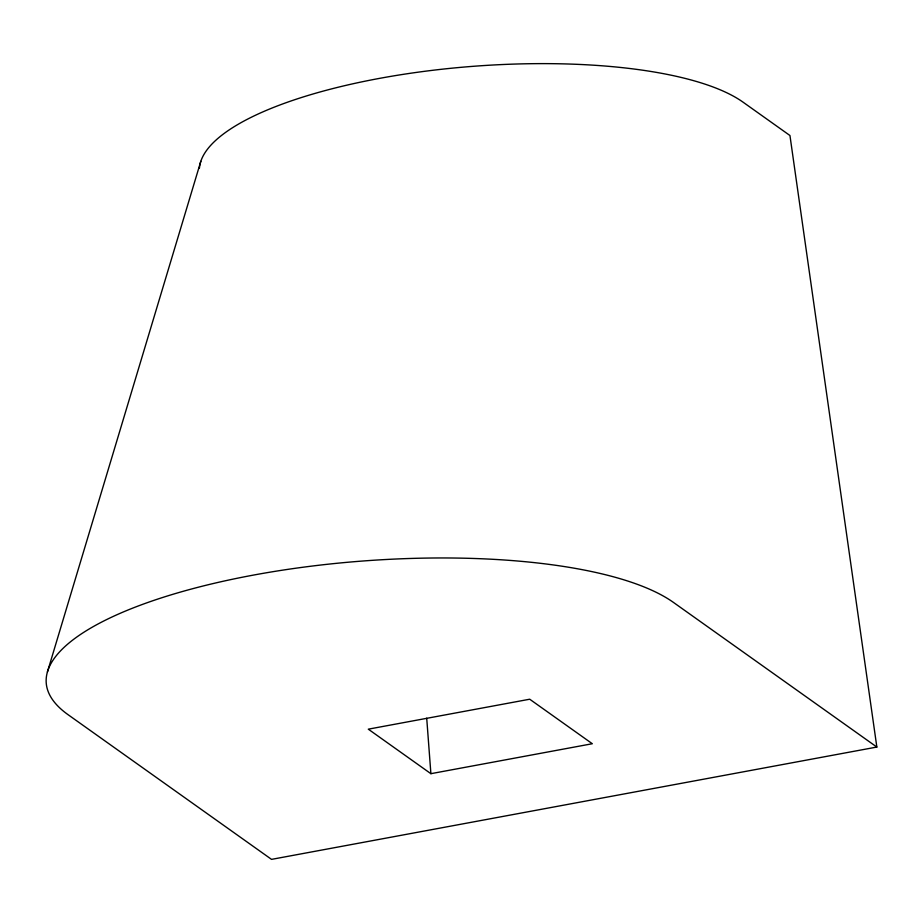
<?xml version="1.0" encoding="UTF-8"?>
<svg xmlns="http://www.w3.org/2000/svg" width="923" height="923" viewBox="0 0 923 923"><rect width="100%" height="100%" fill="white"/><g stroke="black" fill="none" stroke-linecap="round" stroke-linejoin="round"><path stroke-width="1.38" d="M47.408 672.013L200.81 161.34M430.891 773.682L592.312 743.73L529.71 699.219L368.3 729.17L430.891 773.682L426.714 718.175M876.85 747.053L271.535 859.371L68.106 714.714A325.45 97.861 -4.3 0 1 253.398 575.098A325.45 97.861 -4.3 0 1 673.421 602.396L876.85 747.053L789.95 135.519L743.003 102.13A282.057 84.812 -4.3 0 0 432.114 70.367A282.057 84.812 -4.3 0 0 199.449 168.101"/></g></svg>
